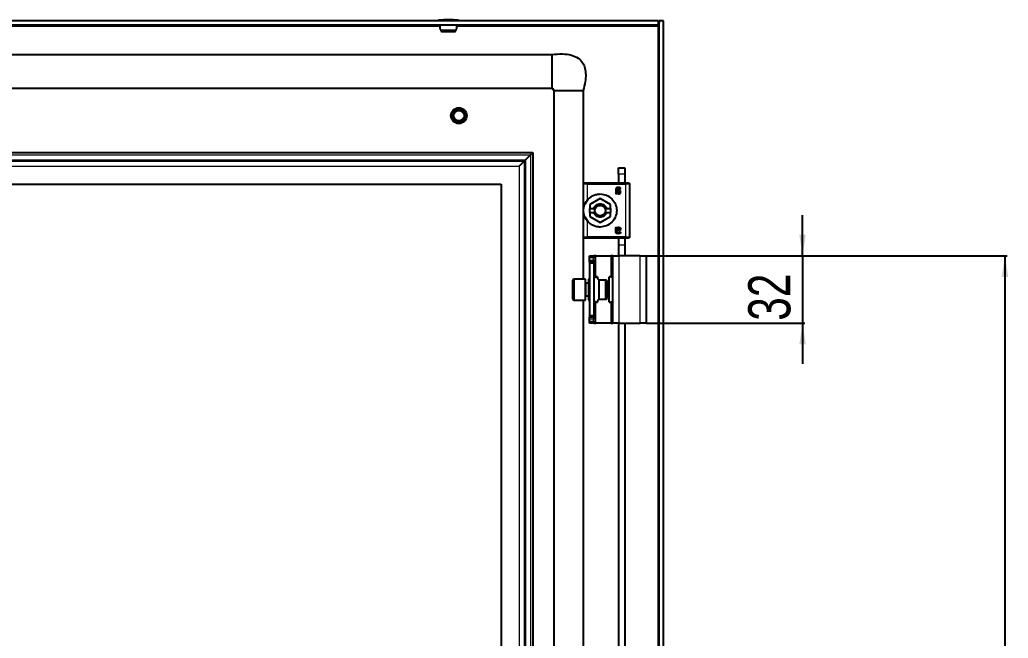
# Model space of a CAD drawing. Header units: millimetres. Extents: x -486 to 1548, y -649 to 978.
# Drawn here: x 1079.5 to 1548.3, y 479 to 772.4 of the extents above; entities that cross this region are included whole.
import ezdxf

# ---------------------------------------------------------------- set-up
doc = ezdxf.new("R2010")
doc.units = ezdxf.units.MM
doc.layers.add('FORMAT', color=7, linetype='Continuous')
doc.styles.add('SLDTEXTSTYLE0', font='TXT', dxfattribs={"width": 0.75})
doc.dimstyles.new('SLDDIMSTYLE0', dxfattribs={"dimtxt": 20, "dimasz": 10, "dimexe": 0, "dimexo": 0.0625, "dimgap": 5, "dimtad": 2, "dimdec": 1, "dimrnd": 1e-09, "dimzin": 12, "dimdsep": 46, "dimtxsty": 'SLDTEXTSTYLE0', "dimsah": 1, "dimcen": 0.09, "dimadec": 0, "dimazin": 3, "dimtfac": 1, "dimtofl": 0, "dimtmove": 0, "dimatfit": 3, "dimfxl": 0, "dimfrac": 2, "dimtolj": 1, "dimtzin": 12, "dimarcsym": 0})
doc.dimstyles.new('SLDDIMSTYLE1', dxfattribs={"dimtxt": 20, "dimasz": 10, "dimexe": 0, "dimexo": 0.0625, "dimgap": 5, "dimtad": 2, "dimdec": 1, "dimrnd": 1e-09, "dimzin": 12, "dimdsep": 46, "dimtxsty": 'SLDTEXTSTYLE0', "dimsah": 1, "dimcen": 0.09, "dimadec": 0, "dimazin": 3, "dimtfac": 1, "dimtmove": 0, "dimatfit": 0, "dimfxl": 0, "dimfrac": 2, "dimtolj": 1, "dimtzin": 12, "dimarcsym": 0})

# ---------------------------------------------------------------- blocks, each defined once
blk = doc.blocks.new('_D_8')
at = {"layer": 'FORMAT'}
for p, q in [((1376.8, 660.42), (1547.79, 660.42)), ((1546.79, 660.42), (1546.79, -271.58)), ((1376.8, -271.58), (1547.79, -271.58))]:
    blk.add_line(p, q, dxfattribs=at)
for points in [[(1546.79, 660.42), (1545.25, 650.42), (1548.33, 650.42)], [(1546.79, -271.58), (1548.33, -261.58), (1545.25, -261.58)]]:
    blk.add_solid(points, dxfattribs=at)
at = {"layer": 'FORMAT', "insert": (1521.01, 172.26), "char_height": 20, "attachment_point": 1, "rotation": 90, "style": 'SLDTEXTSTYLE0'}
blk.add_mtext('932', dxfattribs=at)
blk = doc.blocks.new('_D_9')
at = {"layer": 'FORMAT'}
for p, q in [((1450.79, 660.42), (1450.79, 679.65)), ((1376.8, 660.42), (1451.79, 660.42)), ((1450.79, 660.42), (1450.79, 628.42)), ((1376.8, 628.42), (1451.79, 628.42)), ((1450.79, 628.42), (1450.79, 609.19))]:
    blk.add_line(p, q, dxfattribs=at)
for points in [[(1450.79, 660.42), (1452.33, 670.42), (1449.25, 670.42)], [(1450.79, 628.42), (1449.25, 618.42), (1452.33, 618.42)]]:
    blk.add_solid(points, dxfattribs=at)
at = {"layer": 'FORMAT', "insert": (1425.01, 629.64), "char_height": 20, "attachment_point": 1, "rotation": 90, "style": 'SLDTEXTSTYLE0'}
blk.add_mtext('32', dxfattribs=at)

msp = doc.modelspace()

# ---------------------------------------------------------------- linework, layer by layer
at = {"color": 7, "linetype": 'Continuous', "lineweight": 25}
for p, q in [((1382.49, 771.92), (793.09, 771.92)), ((1382.49, 769.92), (793.09, 769.92)), ((1382.4, 769.92), (1382.19, 769.32)), ((1382.49, 769.92), (1382.49, 771.92)), ((1384.79, 771.92), (1382.79, 771.92)), ((1382.79, -383.08), (1382.79, 771.92)), ((1384.79, -383.08), (1384.79, 771.92)), ((1286.38, 767.31), (1279.2, 767.31)), ((1279.68, 766.92), (1285.89, 766.92)), ((843.79, 755.92), (1331.79, 755.92)), ((843.79, 739.92), (1331.79, 739.92)), ((1332.79, 738.92), (1332.79, -350.08)), ((1346.79, 738.92), (1346.79, 694.6)), ((852.79, 709.42), (1322.79, 709.42)), ((1319.38, 706.01), (1321.69, 708.32)), ((1321.79, 708.42), (1322.79, 709.42)), ((1322.79, 709.42), (1322.79, -320.58)), ((1316.38, 703.01), (1318.69, 705.32)), ((1318.69, 705.32), (1319.38, 706.01)), ((1363.49, 702.12), (1366.49, 702.12)), ((1363.49, 699.12), (1363.49, 702.12)), ((1363.49, 699.12), (1363.49, 694.92)), ((1366.49, 702.12), (1366.49, 699.12)), ((1366.49, 699.12), (1366.49, 694.92)), ((867.79, 694.42), (1307.79, 694.42)), ((1307.79, 694.42), (1307.79, -305.58)), ((1346.79, 694.42), (1346.79, 669.42)), ((1366.79, 694.92), (1348.79, 694.92)), ((1367.39, 694.92), (1367.14, 694.92)), ((1368.79, 669.42), (1368.79, 694.42)), ((1362.23, 691.88), (1362.23, 690.01)), ((1362.69, 690.01), (1362.69, 690.29)), ((1362.76, 691.63), (1362.76, 691.85)), ((1363.14, 691.63), (1362.76, 691.63)), ((1362.76, 691.27), (1363.19, 691.27)), ((1362.76, 690.69), (1362.76, 691.27)), ((1347.62, 685.05), (1349.12, 687.31)), ((1354.79, 687.64), (1349.84, 684.78)), ((1349.84, 684.78), (1349.84, 682.92)), ((1359.74, 684.78), (1354.79, 687.64)), ((1359.74, 682.92), (1359.74, 684.78)), ((1349.84, 682.92), (1351.8, 682.92)), ((1349.84, 680.92), (1349.84, 682.92)), ((1349.84, 680.92), (1349.84, 679.06)), ((1349.84, 680.92), (1351.8, 680.92)), ((1352.5, 682.92), (1351.8, 682.92)), ((1351.8, 680.92), (1352.5, 680.92)), ((1357.77, 682.92), (1357.08, 682.92)), ((1357.08, 680.92), (1357.77, 680.92)), ((1357.77, 682.92), (1359.74, 682.92)), ((1357.77, 680.92), (1359.74, 680.92)), ((1359.74, 682.92), (1359.74, 680.92)), ((1359.74, 679.06), (1359.74, 680.92)), ((1349.12, 676.54), (1347.62, 678.8)), ((1349.84, 679.06), (1354.79, 676.21)), ((1354.79, 676.21), (1359.74, 679.06)), ((1362.23, 671.96), (1362.23, 673.83)), ((1362.69, 673.83), (1362.69, 673.55)), ((1362.76, 672.57), (1362.76, 673.16)), ((1363.19, 672.57), (1362.76, 672.57)), ((1363.14, 672.22), (1362.76, 672.22)), ((1362.76, 672.22), (1362.76, 672)), ((1346.79, 669.25), (1346.79, 649.42)), ((1348.79, 668.92), (1366.79, 668.92)), ((1363.49, 669.01), (1363.49, 665.62)), ((1366.49, 669.01), (1366.49, 665.62)), ((1367.14, 668.92), (1367.39, 668.92)), ((1363.49, 665.62), (1363.49, 660.42)), ((1366.49, 665.62), (1366.49, 660.42)), ((1349.79, 659.42), (1349.79, 660.42)), ((1349.79, 660.42), (1351.79, 660.42)), ((1349.79, 658.42), (1349.79, 659.42)), ((1349.79, 657.42), (1349.79, 658.42)), ((1351.79, 657.42), (1349.79, 657.42)), ((1349.79, 657.42), (1349.79, 656.92)), ((1351.79, 656.92), (1349.79, 656.92)), ((1349.79, 656.92), (1349.79, 631.92)), ((1351.79, 660.42), (1351.79, 659.42)), ((1352.79, 660.42), (1351.79, 660.42)), ((1351.79, 658.42), (1351.79, 659.42)), ((1351.79, 658.42), (1351.79, 657.42)), ((1351.79, 657.42), (1351.79, 656.92)), ((1351.79, 656.92), (1351.79, 631.92)), ((1352.79, 660.42), (1359.79, 660.42)), ((1360.79, 660.42), (1359.79, 660.42)), ((1360.79, 660.42), (1363.79, 660.42)), ((1360.79, 628.42), (1360.79, 660.42)), ((1373.79, 660.42), (1363.79, 660.42)), ((1373.79, 660.42), (1376.79, 660.42)), ((1376.79, 628.42), (1376.79, 660.42)), ((1341.79, 642.17), (1341.79, 648.82)), ((1347.79, 649.42), (1342.39, 649.42)), ((1347.79, 641.86), (1347.79, 649.42)), ((1349.29, 647.42), (1348.04, 647.42)), ((1349.79, 649.42), (1349.29, 649.42)), ((1349.29, 649.42), (1349.29, 648.21)), ((1349.29, 648.21), (1349.29, 639.42)), ((1351.79, 650.42), (1352.79, 650.42)), ((1353.49, 650.42), (1352.79, 650.42)), ((1353.49, 650.42), (1353.49, 649.97)), ((1357.42, 648.92), (1354.29, 648.92)), ((1354.29, 639.92), (1354.29, 648.92)), ((1358.29, 648.42), (1357.42, 648.92)), ((1357.42, 639.92), (1357.42, 648.92)), ((1358.29, 640.42), (1358.29, 648.42)), ((1359.09, 638.42), (1359.09, 650.42)), ((1359.79, 650.42), (1359.09, 650.42)), ((1359.79, 650.42), (1360.79, 650.42)), ((1341.79, 640.02), (1341.79, 642.17)), ((1342.39, 639.42), (1347.79, 639.42)), ((1346.79, 639.42), (1346.79, 444.6)), ((1347.79, 639.42), (1347.79, 641.86)), ((1348.04, 641.42), (1349.29, 641.42)), ((1349.29, 639.42), (1349.79, 639.42)), ((1352.79, 638.42), (1351.79, 638.42)), ((1352.79, 638.42), (1353.49, 638.42)), ((1353.49, 638.87), (1353.49, 638.42)), ((1354.29, 639.92), (1357.42, 639.92)), ((1357.42, 639.92), (1358.29, 640.42)), ((1359.09, 638.42), (1359.79, 638.42)), ((1360.79, 638.42), (1359.79, 638.42)), ((1351.79, 631.92), (1349.79, 631.92)), ((1349.79, 631.92), (1349.79, 631.42)), ((1349.79, 630.42), (1349.79, 631.42)), ((1349.79, 631.42), (1351.79, 631.42)), ((1349.79, 629.42), (1349.79, 630.42)), ((1349.79, 628.42), (1349.79, 629.42)), ((1351.79, 628.42), (1349.79, 628.42)), ((1351.79, 631.92), (1351.79, 631.42)), ((1351.79, 631.42), (1351.79, 630.42)), ((1351.79, 629.42), (1351.79, 630.42)), ((1351.79, 629.42), (1351.79, 628.42)), ((1351.79, 628.42), (1352.79, 628.42)), ((1359.79, 628.42), (1352.79, 628.42)), ((1359.79, 628.42), (1360.79, 628.42)), ((1363.79, 628.42), (1360.79, 628.42)), ((1363.49, 628.42), (1363.49, 444.92)), ((1363.79, 628.42), (1373.79, 628.42)), ((1366.49, 628.42), (1366.49, 444.92)), ((1376.79, 628.42), (1373.79, 628.42))]:
    msp.add_line(p, q, dxfattribs=at)
at = {"color": 8, "linetype": 'Continuous', "lineweight": 18}
for p, q in [((896.83, 769.32), (1278.74, 769.32)), ((1287.65, 772.05), (1277.93, 772.05)), ((1287.54, 772.17), (1278.04, 772.17)), ((1286.83, 769.32), (1382.19, 769.32)), ((1382.19, 769.32), (1382.19, -380.48)), ((853.79, 708.42), (1321.79, 708.42)), ((853.89, 708.32), (1321.69, 708.32)), ((1321.69, 708.32), (1321.69, -319.48)), ((1321.79, 708.42), (1321.79, -319.58)), ((856.2, 706.01), (1319.38, 706.01)), ((856.89, 705.32), (1318.69, 705.32)), ((1318.69, 705.32), (1318.69, -316.48)), ((1319.38, 706.01), (1319.38, -317.17)), ((859.2, 703.01), (1316.38, 703.01)), ((1316.38, 703.01), (1316.38, -314.17)), ((1366.49, 699.12), (1363.49, 699.12)), ((1348.79, 686.98), (1348.79, 694.42)), ((1348.79, 694.42), (1366.79, 694.42)), ((1366.79, 694.42), (1366.79, 669.42)), ((1348.79, 669.42), (1348.79, 676.86)), ((1354.79, 679.42), (1354.79, 678.77)), ((1366.79, 669.42), (1348.79, 669.42)), ((1363.49, 665.62), (1366.49, 665.62)), ((1351.79, 659.42), (1349.79, 659.42)), ((1349.79, 658.42), (1351.79, 658.42)), ((1352.79, 650.42), (1352.79, 660.42)), ((1359.79, 660.42), (1359.79, 650.42)), ((1363.79, 628.42), (1363.79, 660.42)), ((1373.79, 628.42), (1373.79, 660.42)), ((1342.39, 649.42), (1342.39, 641.86)), ((1348.04, 647.42), (1348.04, 641.42)), ((1342.39, 641.86), (1342.39, 639.42)), ((1352.79, 628.42), (1352.79, 638.42)), ((1359.79, 638.42), (1359.79, 628.42)), ((1351.79, 630.42), (1349.79, 630.42)), ((1349.79, 629.42), (1351.79, 629.42))]:
    msp.add_line(p, q, dxfattribs=at)
at = {"color": 7, "linetype": 'Continuous', "lineweight": 25}
for radius in [3.75, 3, 2.5]:
    msp.add_circle((1287.79, 726.92), radius, dxfattribs=at)
for centre, radius, start, end in [((1278.05, 772.05), 0.126, 96.0256, 180), ((1303.69, 771.98), 25.77, 179.861, 180.139), ((1282.79, 727.17), 45.25, 90.0016, 96.0256), ((1284.91, 769.66), 6.18, 177.5342, 202.3654), ((1282.79, 727.17), 45.25, 83.9744, 89.9984), ((1280.67, 769.66), 6.18, 337.6346, 2.4658), ((1287.52, 772.05), 0.126, 0, 83.9744), ((1261.88, 771.98), 25.77, 359.861, 0.139), ((1279.68, 767.42), 0.5, 193.3835, 270), ((1285.89, 767.42), 0.5, 270, 346.6165), ((1342.39, 648.82), 0.6, 90, 180), ((1348.04, 647.67), 0.25, 180, 270), ((1342.39, 640.02), 0.6, 180, 270), ((1348.04, 641.17), 0.25, 90, 180)]:
    msp.add_arc(centre, radius, start, end, dxfattribs=at)
for points, knots in [([(1382.19, 769.32), (1382.24, 769.48), (1382.29, 769.64), (1382.39, 769.86), (1382.44, 769.92), (1382.49, 769.92)], [0, 0, 0, 0, 0.5, 0.5, 1, 1, 1, 1]), ([(1382.79, 771.92), (1382.76, 771.54), (1382.73, 770.97), (1382.55, 770.4), (1382.49, 770.21)], [0, 0, 0, 0, 0.662931, 1, 1, 1, 1]), ([(1331.79, 755.92), (1333.52, 756.09), (1336.65, 756.39), (1340.98, 755.88), (1344.41, 754.45), (1346.63, 752.14), (1347.71, 749.37), (1348.03, 746.32), (1347.74, 742.76), (1347.12, 740.27), (1346.79, 738.92)], [0, 0, 0, 0, 0.176713, 0.320911, 0.440308, 0.54837, 0.6374, 0.738878, 0.858543, 1, 1, 1, 1]), ([(1331.79, 755.92), (1331.79, 755.89), (1331.79, 755.83), (1331.79, 755.19), (1331.79, 753.72), (1331.79, 751.53), (1331.79, 749.53), (1331.79, 747.92), (1331.79, 746.32), (1331.79, 744.31), (1331.79, 742.13), (1331.79, 740.62), (1331.79, 740.22), (1331.79, 740.08)], [0, 0, 0, 0, 0.069165, 0.1363, 0.267291, 0.398282, 0.465417, 0.534583, 0.603748, 0.670883, 0.801874, 0.932865, 1, 1, 1, 1]), ([(1331.79, 740.08), (1331.89, 740.07), (1332.03, 740.05), (1332.18, 739.98), (1332.26, 739.93), (1332.32, 739.86), (1332.36, 739.79), (1332.39, 739.72), (1332.46, 739.54), (1332.63, 739.46), (1332.78, 739.23), (1332.81, 739.03), (1332.82, 738.92)], [0, 0, 0, 0, 0.146823, 0.202041, 0.247643, 0.28691, 0.323569, 0.360785, 0.40083, 0.628513, 0.79432, 1, 1, 1, 1]), ([(1332.79, 738.92), (1332.64, 739.15), (1332.37, 739.55), (1331.97, 739.81), (1331.79, 739.92)], [0, 0, 0, 0, 0.561561, 1, 1, 1, 1]), ([(1332.9, 738.92), (1332.93, 738.92), (1333.02, 738.92), (1333.47, 738.92), (1333.77, 738.92)], [0, 0, 0, 0, 0.350861, 1, 1, 1, 1]), ([(1363.34, 692.92), (1363.19, 692.92), (1362.97, 692.91), (1362.69, 692.81), (1362.5, 692.69), (1362.36, 692.52), (1362.25, 692.25), (1362.24, 692.03), (1362.23, 691.88)], [0, 0, 0, 0, 0.250089, 0.382495, 0.500259, 0.622163, 0.750133, 1, 1, 1, 1]), ([(1362.23, 690.01), (1362.23, 690), (1362.23, 689.99), (1362.24, 689.97), (1362.27, 689.94), (1362.34, 689.92), (1362.41, 689.92), (1362.46, 689.92)], [0, 0, 0, 0, 0.124881, 0.183376, 0.250934, 0.500336, 1, 1, 1, 1]), ([(1362.46, 689.92), (1362.5, 689.92), (1362.57, 689.92), (1362.65, 689.94), (1362.67, 689.97), (1362.69, 689.99), (1362.69, 690), (1362.69, 690.01)], [0, 0, 0, 0, 0.499718, 0.749437, 0.810587, 0.875078, 1, 1, 1, 1]), ([(1362.69, 690.29), (1362.81, 690.18), (1363, 690.01), (1363.27, 689.9), (1363.44, 689.87), (1363.52, 689.86), (1363.56, 689.86)], [0, 0, 0, 0, 0.499113, 0.749325, 0.874665, 1, 1, 1, 1]), ([(1362.76, 691.85), (1362.76, 691.94), (1362.77, 692.07), (1362.83, 692.24), (1362.9, 692.35), (1363.01, 692.43), (1363.13, 692.48), (1363.26, 692.51), (1363.35, 692.51), (1363.4, 692.51)], [0, 0, 0, 0, 0.250023, 0.382539, 0.499802, 0.620838, 0.749652, 0.874777, 1, 1, 1, 1]), ([(1363.48, 690.27), (1363.41, 690.28), (1363.26, 690.29), (1363.01, 690.43), (1362.86, 690.58), (1362.76, 690.69)], [0, 0, 0, 0, 0.249939, 0.499864, 1, 1, 1, 1]), ([(1364.52, 690.71), (1364.52, 690.79), (1364.51, 690.94), (1364.42, 691.16), (1364.26, 691.34), (1363.99, 691.51), (1363.61, 691.61), (1363.29, 691.62), (1363.14, 691.63)], [0, 0, 0, 0, 0.125049, 0.249886, 0.370856, 0.49982, 0.749609, 1, 1, 1, 1]), ([(1363.19, 691.27), (1363.29, 691.27), (1363.47, 691.26), (1363.69, 691.2), (1363.84, 691.11), (1363.93, 691.01), (1363.99, 690.88), (1363.99, 690.79), (1363.99, 690.75)], [0, 0, 0, 0, 0.279652, 0.500248, 0.629485, 0.750186, 0.875763, 1, 1, 1, 1]), ([(1364.41, 692.43), (1364.41, 692.48), (1364.41, 692.56), (1364.34, 692.65), (1364.2, 692.74), (1363.88, 692.87), (1363.56, 692.9), (1363.34, 692.92)], [0, 0, 0, 0, 0.1246927, 0.1871822, 0.2497734, 0.5000394, 1, 1, 1, 1]), ([(1363.4, 692.51), (1363.56, 692.49), (1363.8, 692.46), (1364.05, 692.34), (1364.18, 692.27), (1364.25, 692.23), (1364.29, 692.22), (1364.3, 692.22)], [0, 0, 0, 0, 0.4987, 0.749508, 0.874949, 0.946783, 1, 1, 1, 1]), ([(1363.99, 690.75), (1363.99, 690.68), (1363.98, 690.58), (1363.92, 690.46), (1363.85, 690.39), (1363.77, 690.33), (1363.68, 690.3), (1363.58, 690.28), (1363.51, 690.28), (1363.48, 690.27)], [0, 0, 0, 0, 0.2491681, 0.3736348, 0.4993903, 0.6193944, 0.7496557, 0.8747703, 1, 1, 1, 1]), ([(1363.56, 689.86), (1363.68, 689.87), (1363.87, 689.88), (1364.09, 689.97), (1364.25, 690.06), (1364.37, 690.19), (1364.5, 690.4), (1364.51, 690.59), (1364.52, 690.71)], [0, 0, 0, 0, 0.25007, 0.379181, 0.500499, 0.62417, 0.750842, 1, 1, 1, 1]), ([(1364.3, 692.22), (1364.31, 692.22), (1364.33, 692.22), (1364.35, 692.23), (1364.36, 692.24), (1364.38, 692.27), (1364.4, 692.31), (1364.4, 692.35), (1364.4, 692.39), (1364.4, 692.41), (1364.41, 692.43)], [0, 0, 0, 0, 0.128825, 0.180169, 0.243397, 0.36986, 0.499864, 0.749649, 0.843476, 1, 1, 1, 1]), ([(1348.79, 676.86), (1348.5, 677.24), (1347.93, 677.99), (1347.37, 679.24), (1347.02, 680.52), (1346.89, 681.92), (1347.02, 683.33), (1347.37, 684.61), (1347.93, 685.85), (1348.5, 686.61), (1348.79, 686.98)], [0, 0, 0, 0, 0.125762, 0.25037, 0.375307, 0.500139, 0.62481, 0.749763, 0.874888, 1, 1, 1, 1]), ([(1362.23, 673.83), (1362.23, 673.84), (1362.23, 673.86), (1362.25, 673.88), (1362.27, 673.9), (1362.34, 673.92), (1362.41, 673.92), (1362.46, 673.92)], [0, 0, 0, 0, 0.124884, 0.186377, 0.250914, 0.500322, 1, 1, 1, 1]), ([(1363.34, 670.92), (1363.27, 670.92), (1363.12, 670.93), (1362.9, 670.96), (1362.69, 671.03), (1362.5, 671.15), (1362.36, 671.32), (1362.25, 671.59), (1362.24, 671.82), (1362.23, 671.96)], [0, 0, 0, 0, 0.125255, 0.250437, 0.383066, 0.500493, 0.622629, 0.75025, 1, 1, 1, 1]), ([(1362.46, 673.92), (1362.5, 673.92), (1362.56, 673.92), (1362.63, 673.9), (1362.66, 673.89), (1362.67, 673.88), (1362.69, 673.86), (1362.69, 673.84), (1362.69, 673.83)], [0, 0, 0, 0, 0.4991618, 0.6442419, 0.7496985, 0.8136051, 0.8752168, 1, 1, 1, 1]), ([(1362.69, 673.55), (1362.81, 673.66), (1363, 673.83), (1363.31, 673.96), (1363.48, 673.97), (1363.56, 673.98)], [0, 0, 0, 0, 0.499364, 0.749701, 1, 1, 1, 1]), ([(1362.76, 673.16), (1362.86, 673.26), (1363.01, 673.42), (1363.23, 673.53), (1363.37, 673.56), (1363.44, 673.57), (1363.48, 673.57)], [0, 0, 0, 0, 0.499765, 0.749504, 0.874771, 1, 1, 1, 1]), ([(1362.76, 672), (1362.76, 671.95), (1362.76, 671.86), (1362.78, 671.73), (1362.83, 671.6), (1362.9, 671.49), (1363.01, 671.41), (1363.17, 671.34), (1363.31, 671.34), (1363.4, 671.33)], [0, 0, 0, 0, 0.125295, 0.250514, 0.383518, 0.50035, 0.621938, 0.750243, 1, 1, 1, 1]), ([(1364.52, 673.14), (1364.52, 673.1), (1364.52, 673.02), (1364.49, 672.87), (1364.41, 672.68), (1364.26, 672.51), (1363.99, 672.34), (1363.61, 672.23), (1363.29, 672.22), (1363.14, 672.22)], [0, 0, 0, 0, 0.062637, 0.125278, 0.250072, 0.374841, 0.499994, 0.749696, 1, 1, 1, 1]), ([(1363.99, 673.1), (1363.99, 673.05), (1363.99, 672.96), (1363.93, 672.84), (1363.84, 672.73), (1363.69, 672.64), (1363.47, 672.58), (1363.29, 672.57), (1363.19, 672.57)], [0, 0, 0, 0, 0.124446, 0.249795, 0.37, 0.499734, 0.719932, 1, 1, 1, 1]), ([(1364.41, 671.42), (1364.4, 671.39), (1364.4, 671.34), (1364.39, 671.26), (1364.34, 671.19), (1364.2, 671.1), (1363.88, 670.97), (1363.56, 670.94), (1363.34, 670.92)], [0, 0, 0, 0, 0.062686, 0.125173, 0.187628, 0.250185, 0.500314, 1, 1, 1, 1]), ([(1363.4, 671.33), (1363.56, 671.35), (1363.87, 671.37), (1364.13, 671.59), (1364.29, 671.62), (1364.3, 671.63)], [0, 0, 0, 0, 0.498852, 0.946609, 1, 1, 1, 1]), ([(1363.48, 673.57), (1363.55, 673.56), (1363.65, 673.56), (1363.77, 673.51), (1363.85, 673.45), (1363.92, 673.38), (1363.96, 673.29), (1363.99, 673.2), (1363.99, 673.13), (1363.99, 673.1)], [0, 0, 0, 0, 0.249623, 0.37714, 0.499734, 0.62273, 0.749812, 0.874876, 1, 1, 1, 1]), ([(1363.56, 673.98), (1363.68, 673.97), (1363.87, 673.96), (1364.09, 673.88), (1364.25, 673.78), (1364.37, 673.65), (1364.5, 673.44), (1364.51, 673.26), (1364.52, 673.14)], [0, 0, 0, 0, 0.25007, 0.379559, 0.500499, 0.624556, 0.750843, 1, 1, 1, 1]), ([(1364.3, 671.63), (1364.31, 671.63), (1364.33, 671.62), (1364.35, 671.61), (1364.36, 671.6), (1364.38, 671.58), (1364.4, 671.52), (1364.4, 671.46), (1364.41, 671.42)], [0, 0, 0, 0, 0.13107, 0.182437, 0.243796, 0.371388, 0.500442, 1, 1, 1, 1]), ([(1354.29, 648.92), (1354.11, 649.08), (1353.77, 649.38), (1353.57, 649.95), (1353.21, 650.26), (1352.87, 650.39), (1352.51, 650.35), (1352.16, 650.16), (1351.91, 649.8), (1351.83, 649.5), (1351.79, 649.35)], [0, 0, 0, 0, 0.185676, 0.371025, 0.466937, 0.562172, 0.656347, 0.751553, 0.873842, 1, 1, 1, 1]), ([(1351.79, 639.49), (1351.83, 639.34), (1351.91, 639.04), (1352.16, 638.68), (1352.51, 638.49), (1352.87, 638.46), (1353.21, 638.59), (1353.57, 638.89), (1353.77, 639.46), (1354.11, 639.77), (1354.29, 639.92)], [0, 0, 0, 0, 0.1261582, 0.2484472, 0.3436534, 0.4378284, 0.5330628, 0.6289748, 0.8143244, 1, 1, 1, 1])]:
    msp.add_open_spline(points, degree=3, knots=knots, dxfattribs=at)
for points in [[(1333.77, 738.92), (1334.1, 738.92), (1334.76, 738.92), (1335.73, 738.92), (1336.22, 738.92)], [(1336.22, 738.92), (1336.78, 738.92), (1337.9, 738.92), (1339.16, 738.92), (1339.79, 738.92)], [(1339.79, 738.92), (1340.42, 738.92), (1341.67, 738.92), (1342.79, 738.92), (1343.36, 738.92)], [(1343.36, 738.92), (1343.84, 738.92), (1344.81, 738.92), (1345.48, 738.92), (1345.81, 738.92)], [(1345.81, 738.92), (1346.09, 738.92), (1346.66, 738.92), (1346.74, 738.92), (1346.79, 738.92)], [(1347.29, 694.92), (1347.22, 694.91), (1347.09, 694.9), (1346.93, 694.78), (1346.81, 694.62), (1346.8, 694.49), (1346.79, 694.42)], [(1348.79, 694.92), (1348.59, 694.92), (1348.2, 694.92), (1347.7, 694.92), (1347.36, 694.92), (1347.31, 694.92), (1347.29, 694.92)], [(1368.29, 694.92), (1368.27, 694.92), (1368.22, 694.92), (1367.87, 694.92), (1367.38, 694.92), (1366.98, 694.92), (1366.79, 694.92)], [(1368.29, 694.92), (1368.35, 694.91), (1368.48, 694.9), (1368.65, 694.78), (1368.77, 694.62), (1368.78, 694.49), (1368.79, 694.42)], [(1348.79, 686.98), (1349.18, 687.4), (1349.97, 688.22), (1351.46, 689.09), (1353.08, 689.66), (1354.22, 689.74), (1354.79, 689.77)], [(1354.79, 689.77), (1355.82, 689.65), (1357.87, 689.42), (1360.48, 687.6), (1362.23, 685.01), (1362.84, 681.92), (1362.23, 678.84), (1360.48, 676.24), (1357.87, 674.43), (1355.82, 674.19), (1354.79, 674.07)], [(1351.8, 682.92), (1351.93, 683.22), (1352.2, 683.83), (1352.92, 684.52), (1353.8, 684.97), (1354.79, 685.12), (1355.77, 684.97), (1356.65, 684.52), (1357.38, 683.83), (1357.64, 683.22), (1357.77, 682.92)], [(1354.79, 678.77), (1354.46, 678.8), (1353.8, 678.86), (1352.92, 679.33), (1352.2, 680.02), (1351.93, 680.62), (1351.8, 680.92)], [(1352.5, 680.92), (1352.44, 681.08), (1352.32, 681.41), (1352.27, 681.92), (1352.32, 682.44), (1352.44, 682.76), (1352.5, 682.92)], [(1352.5, 682.92), (1352.61, 683.14), (1352.84, 683.56), (1353.4, 684.04), (1354.06, 684.36), (1354.55, 684.4), (1354.79, 684.42)], [(1354.79, 679.42), (1354.55, 679.44), (1354.06, 679.48), (1353.4, 679.8), (1352.84, 680.28), (1352.61, 680.71), (1352.5, 680.92)], [(1354.79, 684.42), (1355.03, 684.4), (1355.51, 684.36), (1356.17, 684.04), (1356.73, 683.56), (1356.96, 683.14), (1357.08, 682.92)], [(1357.77, 680.92), (1357.64, 680.62), (1357.38, 680.02), (1356.65, 679.33), (1355.77, 678.86), (1355.12, 678.8), (1354.79, 678.77)], [(1357.08, 680.92), (1356.96, 680.71), (1356.73, 680.28), (1356.17, 679.8), (1355.51, 679.48), (1355.03, 679.44), (1354.79, 679.42)], [(1357.08, 682.92), (1357.14, 682.76), (1357.26, 682.44), (1357.3, 681.92), (1357.26, 681.41), (1357.14, 681.08), (1357.08, 680.92)], [(1354.79, 674.07), (1354.22, 674.11), (1353.08, 674.18), (1351.46, 674.75), (1349.97, 675.62), (1349.18, 676.45), (1348.79, 676.86)], [(1347.29, 668.92), (1347.22, 668.93), (1347.09, 668.94), (1346.93, 669.06), (1346.81, 669.23), (1346.8, 669.36), (1346.79, 669.42)], [(1347.29, 668.92), (1347.31, 668.92), (1347.36, 668.92), (1347.7, 668.92), (1348.2, 668.92), (1348.59, 668.92), (1348.79, 668.92)], [(1366.79, 668.92), (1366.98, 668.92), (1367.38, 668.92), (1367.87, 668.92), (1368.22, 668.92), (1368.27, 668.92), (1368.29, 668.92)], [(1368.79, 669.42), (1368.78, 669.36), (1368.77, 669.23), (1368.65, 669.06), (1368.48, 668.94), (1368.35, 668.93), (1368.29, 668.92)]]:
    msp.add_open_spline(points, degree=3, dxfattribs=at)
at = {"color": 8, "linetype": 'Continuous', "lineweight": 18}
for points in [[(1348.79, 694.42), (1348.53, 694.42), (1348, 694.42), (1347.34, 694.42), (1346.88, 694.42), (1346.82, 694.42), (1346.79, 694.42)], [(1348.79, 694.92), (1348.79, 694.91), (1348.79, 694.9), (1348.79, 694.78), (1348.79, 694.62), (1348.79, 694.49), (1348.79, 694.42)], [(1366.79, 694.42), (1366.79, 694.49), (1366.79, 694.62), (1366.79, 694.78), (1366.79, 694.9), (1366.79, 694.91), (1366.79, 694.92)], [(1368.79, 694.42), (1368.76, 694.42), (1368.7, 694.42), (1368.23, 694.42), (1367.57, 694.42), (1367.05, 694.42), (1366.79, 694.42)], [(1346.79, 669.42), (1346.82, 669.42), (1346.88, 669.42), (1347.34, 669.42), (1348, 669.42), (1348.53, 669.42), (1348.79, 669.42)], [(1348.79, 669.42), (1348.79, 669.36), (1348.79, 669.23), (1348.79, 669.06), (1348.79, 668.94), (1348.79, 668.93), (1348.79, 668.92)], [(1366.79, 668.92), (1366.79, 668.93), (1366.79, 668.94), (1366.79, 669.06), (1366.79, 669.23), (1366.79, 669.36), (1366.79, 669.42)], [(1366.79, 669.42), (1367.05, 669.42), (1367.57, 669.42), (1368.23, 669.42), (1368.7, 669.42), (1368.76, 669.42), (1368.79, 669.42)]]:
    msp.add_open_spline(points, degree=3, dxfattribs=at)

# ---------------------------------------------------------------- dimensions: what is measured, and where the dimension line sits
at = {"layer": 'FORMAT'}
for base, p2, dimstyle, picture, middle in [((1450.79, 628.42), (1376.79, 628.42), 'SLDDIMSTYLE1', '_D_9', (1450.79, 644.42)), ((1546.79, -271.58), (1376.79, -271.58), 'SLDDIMSTYLE0', '_D_8', (1546.79, 194.42))]:
    dim = msp.add_linear_dim(base=base, p1=(1376.79, 660.42), p2=p2, angle=90, dimstyle=dimstyle, dxfattribs=at)
    dim.commit()
    dim.dimension.update_dxf_attribs({"geometry": picture, "text_midpoint": middle, "dimtype": 160})

doc.saveas('drawing.dxf')
